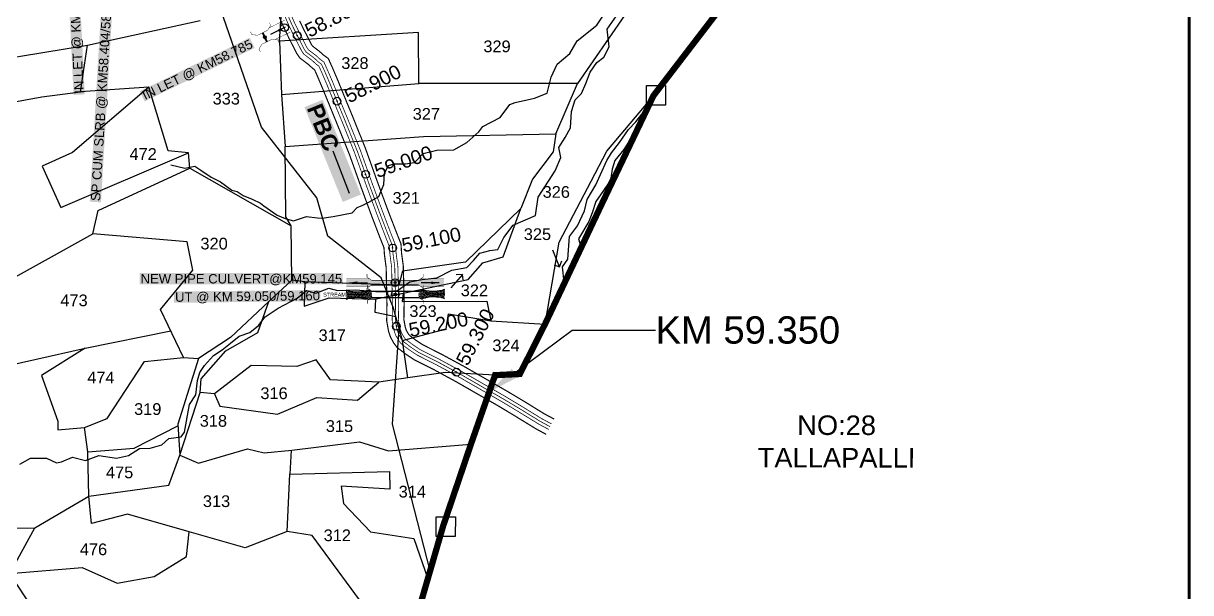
# Model space of a CAD drawing. Header units: inches. Extents: x 213671 to 217429, y 1587875 to 1592833.
# Drawn here: x 215934 to 217429, y 1589266 to 1589995 of the extents above; entities that cross this region are included whole.
import ezdxf
from ezdxf import colors
from ezdxf.entities.mleader import LeaderData, LeaderLine
from ezdxf.enums import TextEntityAlignment as Align
from ezdxf.math import Vec2, Vec3

# ---------------------------------------------------------------- set-up
doc = ezdxf.new("R2010")
doc.units = ezdxf.units.IN
doc.header["$LTSCALE"] = 15
doc.header["$MEASUREMENT"] = 0
doc.header["$PDMODE"] = 32
doc.header["$PDSIZE"] = 10
for name, pattern in [('ACAD_ISO02W100', [15, 12, -3]), ('DASHED2', [0.375, 0.25, -0.125]), ('HIDDEN2', [0.1875, 0.125, -0.0625])]:
    doc.linetypes.add(name, pattern=pattern)
for name, color, linetype in [('BOUNDRY STONES', 240, 'Continuous'), ('CANAL1', 7, 'Continuous'), ('CSMark', 72, 'Continuous'), ('DIMENSION', 1, 'Continuous'), ('PAPER SIZE', 5, 'Continuous'), ('PLOTS', 7, 'Continuous'), ('PLOTS NO', 7, 'Continuous'), ('ROADS', 1, 'Continuous'), ('STREAMS', 4, 'Continuous'), ('STRUCTURE', 5, 'Continuous'), ('text1', 7, 'Continuous'), ('text2', 7, 'Continuous'), ('VILLAGE BOUNDRY', 5, 'Continuous'), ('VILLAGE STONES', 240, 'Continuous')]:
    doc.layers.add(name, color=color, linetype=linetype)
doc.styles.get("Standard").update_dxf_attribs({"font": 'arial.ttf'})
doc.dimstyles.get("Standard").update_dxf_attribs({"dimtxt": 0.18, "dimasz": 0.18, "dimexe": 0.18, "dimexo": 0.0625, "dimgap": 0.09, "dimtad": 0, "dimtih": 1, "dimtoh": 1, "dimdec": 4, "dimzin": 0, "dimdsep": 46, "dimtxsty": 'Standard', "dimcen": 0.09, "dimadec": 0, "dimazin": 0, "dimtfac": 1, "dimtdec": 4, "dimtofl": 0, "dimtmove": 0, "dimatfit": 3, "dimfxl": 1, "dimtolj": 1, "dimtzin": 0, "dimarcsym": 0})

# ---------------------------------------------------------------- blocks, each defined once
blk = doc.blocks.new('gfgfdgfdgdfg')
at = {"layer": 'PLOTS NO', "color": 0}
for points in [[(19741.3, 7371.2), (19732, 7370.5), (19732.1, 7359.5)], [(19732, 7370.5), (19753.7, 7348.9)]]:
    blk.add_lwpolyline(points, dxfattribs=at)
blk = doc.blocks.new('OT')
at = {"layer": 'STRUCTURE', "color": 190}
for points, const_width in [([(769751.4, 1706595.8), (769729.4, 1706595.8)], 0.5), ([(769775.2, 1706601.8), (769775.2, 1706597.8), (769769.2, 1706593.8), (769761.8, 1706593.8), (769754.4, 1706593.8), (769748.4, 1706597.8), (769748.4, 1706601.8)], 0.5), ([(769761.8, 1706593.8), (769761.8, 1706581)], 2.5), ([(769751.4, 1706579), (769729.4, 1706579)], 0.5), ([(769748.4, 1706573), (769748.4, 1706577), (769754.4, 1706581), (769761.8, 1706581), (769761.8, 1706581), (769761.8, 1706581), (769769.2, 1706581), (769775.2, 1706577), (769775.2, 1706573)], 0.5)]:
    blk.add_lwpolyline(points, dxfattribs=dict(at, const_width=const_width))
at = {"layer": 'STRUCTURE', "color": 0}
blk.add_circle((769761.8, 1706587.4), 1.87, dxfattribs=at)
blk.add_leader([(769732.6, 1706587.4), (769753.8, 1706587.4)], dimstyle='Standard', override={"dimasz": 10, "dimgap": 0.09, "dimtad": 0}, dxfattribs=at)
blk = doc.blocks.new('UT')
at = {"layer": 'STRUCTURE'}
h = blk.add_hatch(dxfattribs=at)
h.set_pattern_fill('DASH', color=150, scale=8, angle=-39.6278, style=0)
h.set_pattern_definition([(320.372247933, (-4370.464, -6260.8811), (1.40800153113, 0.132407282), [1, -1])])
h.paths.add_polyline_path([(765163, 1700681.9), (765165.6, 1700680.6), (765167.2, 1700680.3), (765169.1, 1700680), (765172.4, 1700679.6), (765176.4, 1700679.3), (765179.5, 1700679.5), (765183.1, 1700679.9), (765187.7, 1700680.9), (765188.9, 1700681.2), (765193.1, 1700682.2), (765196.1, 1700680.2), (765196.1, 1700672.2), (765193.1, 1700670.2), (765190.5, 1700670.8), (765188.1, 1700671.3), (765185.5, 1700671.8), (765183.6, 1700672.1), (765181, 1700672.5), (765180.3, 1700672.5), (765178.5, 1700672.6), (765176.7, 1700672.6), (765174.6, 1700672.5), (765172.5, 1700672.3), (765170.4, 1700672), (765168.5, 1700671.7), (765166.1, 1700671.2), (765165, 1700670.8), (765163, 1700669.7)])
h.paths.add_polyline_path([(765259.1, 1700682.2), (765256.1, 1700680.2), (765256.1, 1700672.2), (765259.1, 1700670.2), (765261.9, 1700671), (765264.4, 1700671.6), (765266.4, 1700672), (765269.1, 1700672.5), (765272.7, 1700673), (765276.1, 1700673.1), (765278.6, 1700672.9), (765281.2, 1700672.7), (765283.9, 1700672.3), (765286.4, 1700671.9), (765288, 1700671.3), (765289.2, 1700670.6), (765289.1, 1700682.7), (765287.6, 1700681.8), (765285.7, 1700681.2), (765283, 1700680.7), (765281.2, 1700680.4), (765276.7, 1700679.9), (765272.7, 1700679.9), (765268.7, 1700680.3), (765264.8, 1700681), (765261.2, 1700681.7)])
at = {"layer": 'STRUCTURE', "color": 150, "const_width": 0.628}
for points in [[(765190.1, 1700688.2), (765190.1, 1700684.2), (765196.1, 1700680.2), (765256.1, 1700680.2), (765262.1, 1700684.2), (765262.1, 1700688.2)], [(765190.1, 1700664.2), (765190.1, 1700668.2), (765196.1, 1700672.2), (765256.1, 1700672.2), (765262.1, 1700668.2), (765262.1, 1700664.2)]]:
    blk.add_lwpolyline(points, dxfattribs=at)
at = {"layer": 'STRUCTURE', "color": 150}
for points in [[(765196.1, 1700680.2), (765256.1, 1700680.2)], [(765196.1, 1700672.2), (765256.1, 1700672.2)], [(765196.1, 1700672.2), (765256.1, 1700672.2)]]:
    blk.add_lwpolyline(points, dxfattribs=at)
at = {"layer": 'STRUCTURE', "color": 0}
blk.add_circle((765226.1, 1700676.2), 1.89, dxfattribs=at)
at = {"layer": 'STRUCTURE', "color": 150}
for points in [[(765163, 1700681.9), (765164.4, 1700681.1), (765167.9, 1700680.2), (765171.2, 1700679.8), (765176.1, 1700679.4), (765184.7, 1700680.3), (765193.1, 1700682.2)], [(765289.1, 1700682.7), (765287.8, 1700681.9), (765284.3, 1700680.9), (765280.9, 1700680.4), (765276.1, 1700679.8), (765267.4, 1700680.5), (765259.1, 1700682.2)], [(765163, 1700669.7), (765164.3, 1700670.6), (765167.8, 1700671.6), (765171.2, 1700672.1), (765176, 1700672.6), (765184.7, 1700672), (765193.1, 1700670.2)], [(765289.2, 1700670.6), (765287.8, 1700671.4), (765284.2, 1700672.3), (765280.9, 1700672.7), (765276.1, 1700673.1), (765267.4, 1700672.2), (765259.1, 1700670.2)]]:
    blk.add_spline(points, degree=3, dxfattribs=at)
at = {"layer": 'STRUCTURE', "color": 0}
blk.add_text('STREAM', height=5, dxfattribs=at).set_placement((765148.2, 1700675.8), align=Align.MIDDLE_CENTER)
for points in [[(765190.9, 1700676), (765164.2, 1700675.8)], [(765289.3, 1700676.7), (765265.4, 1700676.4)]]:
    blk.add_leader(points, dimstyle='Standard', override={"dimasz": 10, "dimgap": 0.09, "dimtad": 0}, dxfattribs=at)
blk = doc.blocks.new('SLB')
at = {"layer": 'STRUCTURE'}
h = blk.add_hatch(dxfattribs=at)
h.set_pattern_fill('DOTS', color=6, scale=20, angle=320.3722, style=0)
h.set_pattern_definition([(320.372247934, (-159.4327, -72.9564), (1.2786241598, 0.5641323054), [0, -1.25])])
h.paths.add_polyline_path([(769699.5, 1706871.1), (769699.5, 1706861.1), (769729.1, 1706861.1), (769732.1, 1706863.1), (769792.1, 1706863.1), (769795.1, 1706861.1), (769824.7, 1706861.1), (769824.7, 1706871.1), (769795.1, 1706871.1), (769792.1, 1706869.1), (769732.1, 1706869.1), (769729.1, 1706871.1)])
at = {"layer": 'STRUCTURE', "color": 6, "const_width": 0.628}
for points in [[(769726.1, 1706877.1), (769726.1, 1706873.1), (769732.1, 1706869.1), (769792.1, 1706869.1), (769798.1, 1706873.1), (769798.1, 1706877.1)], [(769726.1, 1706855.1), (769726.1, 1706859.1), (769732.1, 1706863.1), (769792.1, 1706863.1), (769798.1, 1706859.1), (769798.1, 1706855.1)]]:
    blk.add_lwpolyline(points, dxfattribs=at)
at = {"layer": 'STRUCTURE', "color": 6, "linetype": 'ACAD_ISO02W100', "ltscale": 0.5, "const_width": 0.5}
for points in [[(769699.5, 1706871.1), (769729.1, 1706871.1)], [(769699.5, 1706861.1), (769729.1, 1706861.1)], [(769795.1, 1706871.1), (769824.7, 1706871.1)], [(769795.1, 1706861.1), (769824.7, 1706861.1)]]:
    blk.add_lwpolyline(points, dxfattribs=at)
at = {"layer": 'STRUCTURE', "color": 6}
blk.add_lwpolyline([(769732.1, 1706863.1), (769792.1, 1706863.1)], dxfattribs=at)
blk.add_lwpolyline([(769732.1, 1706863.1), (769792.1, 1706863.1)], dxfattribs=at)
at = {"layer": 'STRUCTURE', "color": 0}
blk.add_circle((769762.1, 1706866.1), 1.24, dxfattribs=at)
for points in [[(769703.8, 1706866), (769726.7, 1706866)], [(769818.6, 1706865.8), (769795.7, 1706865.8)]]:
    blk.add_leader(points, dimstyle='Standard', override={"dimasz": 10, "dimgap": 0.09, "dimtad": 0}, dxfattribs=at)
blk = doc.blocks.new('PBC')
at = {"layer": 'STRUCTURE', "color": 5, "insert": (13.6, 8.7), "char_height": 30, "width": 181.057, "attachment_point": 1, "rotation": 325.6347, "bg_fill": 1, "box_fill_scale": 1.1, "bg_fill_color": 7, "bg_fill_true_color": 16777215, "bg_fill_transparency": 0}
blk.add_mtext('{\\fArial|b1|i0|c0|p34;\\C256;PBC}', dxfattribs=at)
at = {"layer": 'PAPER SIZE'}
blk.add_leader([(148.6, -102.5), (80.6, -54.7)], dimstyle='Standard', override={"dimasz": 40, "dimgap": 0.09, "dimtad": 0, "dimtfill": 2, "dimtfillclr": 5}, dxfattribs=at)

msp = doc.modelspace()

# ---------------------------------------------------------------- linework, layer by layer
at = {"layer": 'BOUNDRY STONES'}
for points in [[(216732.2, 1589915.5), (216756.8, 1589915.5), (216756.8, 1589890.4), (216732.1, 1589890.4)], [(216462.9, 1589362.8), (216487.5, 1589362.8), (216487.4, 1589337.7), (216462.8, 1589337.7)]]:
    msp.add_lwpolyline(points, close=True, dxfattribs=at)
at = {"layer": 'CANAL1', "color": 200, "ltscale": 4, "const_width": 1.5}
for points in [[(216259.9, 1590008), (216267.9, 1589989.3), (216274.2, 1589976.5), (216278.9, 1589967.2), (216284.2, 1589956.9), (216288.2, 1589950.9), (216295.6, 1589945.3), (216299.3, 1589942.5), (216304.5, 1589937.7), (216307, 1589935.9), (216310, 1589929.3), (216316.6, 1589913.7), (216327, 1589888.3), (216334.7, 1589869.4), (216351.6, 1589827.7), (216367.2, 1589783.9), (216380.4, 1589748), (216390.4, 1589721.9), (216396, 1589707.8), (216396.6, 1589698.9), (216398.8, 1589682.3), (216399.8, 1589635.4), (216399.5, 1589614), (216401.8, 1589600.9), (216404.5, 1589593), (216408.5, 1589585.7), (216412.9, 1589579.9), (216423.6, 1589571.7), (216434.7, 1589564.3), (216458.8, 1589552.2), (216488.4, 1589536.1), (216543.5, 1589504.5), (216565.2, 1589491.4), (216590.8, 1589475.7), (216603.7, 1589468.7)], [(216287.9, 1589998.4), (216293.8, 1589986.3), (216298.5, 1589977.3), (216303.2, 1589968), (216304.4, 1589966.2), (216308.8, 1589962.8), (216313.3, 1589959.4), (216318.5, 1589954.7), (216324.7, 1589950.2), (216330.1, 1589938.1), (216336.9, 1589922.2), (216347.3, 1589896.6), (216355.1, 1589877.7), (216372.1, 1589835.5), (216387.9, 1589791.4), (216401, 1589755.8), (216411, 1589729.9), (216417.8, 1589712.6), (216418.5, 1589701.1), (216420.8, 1589684), (216421.8, 1589635.5), (216421.5, 1589615.8), (216423.2, 1589606.4), (216424.7, 1589601.9), (216427, 1589597.7), (216428.6, 1589595.6), (216436.4, 1589589.6), (216445.8, 1589583.4), (216469, 1589571.7), (216499.1, 1589555.4), (216554.7, 1589523.4), (216576.6, 1589510.3), (216601.7, 1589494.8), (216613.9, 1589488.3)]]:
    msp.add_lwpolyline(points, dxfattribs=at)
at = {"layer": 'CANAL1', "color": 5, "ltscale": 4, "const_width": 1}
for points in [[(216266.4, 1590010.7), (216274.3, 1589992.2), (216280.4, 1589979.6), (216285.2, 1589970.4), (216290.3, 1589960.4), (216293.3, 1589955.8), (216299.8, 1589950.9), (216303.8, 1589947.9), (216309, 1589943.1), (216312.6, 1589940.4), (216316.4, 1589932.1), (216323.1, 1589916.4), (216333.4, 1589890.9), (216341.2, 1589872.1), (216358.1, 1589830.1), (216373.8, 1589786.3), (216387, 1589750.5), (216397, 1589724.4), (216402.9, 1589709.3), (216403.6, 1589699.6), (216405.8, 1589682.9), (216406.6, 1589647.9), (216406.8, 1589635.4), (216406.5, 1589614.6), (216408.6, 1589602.6), (216410.9, 1589595.9), (216414.4, 1589589.5), (216417.9, 1589584.9), (216427.7, 1589577.4), (216438.2, 1589570.4), (216462, 1589558.4), (216491.8, 1589542.3), (216547.1, 1589510.5), (216568.8, 1589497.4), (216594.3, 1589481.8), (216607, 1589475)], [(216273.7, 1590013.9), (216281.6, 1589995.5), (216287.6, 1589983.2), (216292.3, 1589974.1), (216297.2, 1589964.4), (216299.3, 1589961.3), (216304.6, 1589957.3), (216308.9, 1589954.1), (216314.1, 1589949.3), (216319.1, 1589945.6), (216323.7, 1589935.3), (216330.5, 1589919.5), (216340.8, 1589893.9), (216348.6, 1589875.1), (216365.6, 1589833), (216381.3, 1589789), (216394.5, 1589753.3), (216404.4, 1589727.3), (216410.8, 1589711.1), (216411.6, 1589700.4), (216413.8, 1589683.5), (216414.6, 1589648.1), (216414.8, 1589635.4), (216414.5, 1589615.2), (216416.4, 1589604.6), (216418.3, 1589599.1), (216421.1, 1589593.9), (216423.6, 1589590.6), (216432.4, 1589583.9), (216442.2, 1589577.3), (216465.7, 1589565.5), (216495.7, 1589549.2), (216551.1, 1589517.4), (216572.9, 1589504.3), (216598.2, 1589488.7), (216610.6, 1589482.1)]]:
    msp.add_lwpolyline(points, dxfattribs=at)
at = {"layer": 'CANAL1', "color": 1, "linetype": 'HIDDEN2', "ltscale": 4, "const_width": 1}
msp.add_lwpolyline([(216270, 1590012.3), (216277.9, 1589993.8), (216284, 1589981.4), (216288.7, 1589972.3), (216293.7, 1589962.4), (216296.3, 1589958.5), (216302.2, 1589954.1), (216306.3, 1589951), (216311.5, 1589946.2), (216315.8, 1589943), (216320.1, 1589933.7), (216326.8, 1589918), (216337.1, 1589892.4), (216344.9, 1589873.6), (216361.8, 1589831.6), (216377.5, 1589787.7), (216390.7, 1589751.9), (216400.7, 1589725.9), (216406.9, 1589710.2), (216407.6, 1589700), (216409.8, 1589683.2), (216410.6, 1589648), (216410.8, 1589635.4), (216410.5, 1589614.9), (216412.5, 1589603.6), (216414.6, 1589597.5), (216417.7, 1589591.7), (216420.8, 1589587.7), (216430, 1589580.6), (216440.2, 1589573.8), (216463.9, 1589562), (216493.7, 1589545.8), (216549.1, 1589513.9), (216570.9, 1589500.9), (216596.2, 1589485.3), (216608.8, 1589478.5)], dxfattribs=at)
at = {"layer": 'PLOTS'}
for points in [[(216724.1, 1590034.6), (216643.7, 1589918), (216440.5, 1589918.3), (216440.1, 1589983.5), (216262.2, 1589972.6), (216264.2, 1590003.4)], [(216147.5, 1589809.8), (216145.7, 1589829.5), (216119.5, 1589832.1), (216094.7, 1589913.6), (216007.2, 1589907.6), (216016.2, 1589967.4), (216160.6, 1589998.8)], [(216262.2, 1589972.6), (216264.6, 1589904.2), (216440.5, 1589918.3)], [(215755.3, 1589949.8), (215791.4, 1589955), (215873.4, 1589943), (215930.3, 1589953.1), (216016.2, 1589967.4)], [(215748.4, 1589924.5), (215790.4, 1589922.7), (215811, 1589856.8), (215846.5, 1589858.6), (215862, 1589883.4), (215957.6, 1589901.3), (216007.2, 1589907.6)], [(216094.7, 1589913.6), (215997, 1589829.9), (215958.1, 1589812.3), (215982, 1589759.5), (216145.7, 1589829.5)], [(216264.6, 1589904.2), (216269.4, 1589837.4), (216446.8, 1589850.3), (216616.3, 1589853.7), (216643.7, 1589918)], [(216420.4, 1589649.5), (216419.1, 1589638.9), (216527.7, 1589639.4), (216532.9, 1589614.2), (216602.3, 1589609.9), (216620.2, 1589714.7), (216661.2, 1589793.1), (216681.4, 1589831.5), (216741.2, 1589902.6)], [(216616.3, 1589853.7), (216612.8, 1589830.6), (216586.1, 1589795.7), (216571.3, 1589758), (216500.3, 1589689.4), (216419.8, 1589677.6), (216415.1, 1589660), (216294.7, 1589664.2), (216277.8, 1589666.4), (216277.2, 1589735.7), (216270.2, 1589747.2), (216269.4, 1589837.4)], [(216139.2, 1589567.3), (216109.8, 1589628.5), (216151, 1589679), (216143.9, 1589715.5), (216023, 1589725.5), (216030.1, 1589755.5), (216147.5, 1589809.8), (216277.2, 1589735.7)], [(215636.8, 1589799.5), (215758, 1589755.8), (215879.1, 1589741.5), (215893.5, 1589654), (216023, 1589725.5)], [(216294.7, 1589664.2), (216293.7, 1589633), (216326, 1589643.8), (216384.1, 1589641.9), (216420.4, 1589649.5), (216503.8, 1589667.1), (216522.5, 1589688.5), (216548.6, 1589696), (216571.3, 1589758)], [(216426.5, 1589541.1), (216389.2, 1589535.7), (216327.6, 1589538.4), (216309.1, 1589564.3), (216284.2, 1589555.6), (216225.8, 1589556.9), (216178.9, 1589520.7), (216160.4, 1589522.1), (216161.8, 1589539.7), (216193.6, 1589575.8), (216234.3, 1589599.1), (216248.5, 1589638.8), (216277.8, 1589666.4)], [(215893.5, 1589654), (215795.1, 1589616.6), (215794.3, 1589566), (215886.3, 1589603.8), (215883.7, 1589550), (216013.4, 1589579.3), (216122.8, 1589601.4)], [(216248.5, 1589638.8), (216199.6, 1589592.8), (216158.4, 1589565.9), (216131.8, 1589481.7), (216134.7, 1589442.2), (216160.4, 1589522.1)], [(216419.6, 1589589), (216411.1, 1589619.4), (216384.9, 1589624.9), (216385.4, 1589641.8)], [(216538.3, 1589544.5), (216474.7, 1589548.1), (216426.5, 1589541.1), (216419.6, 1589589), (216475.7, 1589604), (216478.7, 1589622.9), (216532.9, 1589614.2)], [(216013.4, 1589579.3), (215957.4, 1589544), (215978.4, 1589485.4), (215978.4, 1589474.4), (216012.3, 1589477.4)], [(216016.8, 1589446.4), (216012.3, 1589477.4), (216041.5, 1589488.8), (216089.1, 1589561.9), (216139.2, 1589567.3), (216158.4, 1589565.9)], [(216178.9, 1589520.7), (216185.7, 1589504.6), (216259.7, 1589494.5), (216310.1, 1589515.8), (216362.2, 1589512.3), (216389.2, 1589535.7)], [(215830.1, 1589499.4), (215833.2, 1589346.7), (215948.7, 1589349.1), (216018.1, 1589389.3)], [(216018.1, 1589389.3), (216016.8, 1589446.4), (216076, 1589450.9), (216132, 1589479.4)], [(216134.7, 1589442.2), (216158.2, 1589431.7), (216221, 1589450), (216242.5, 1589445), (216278.1, 1589448.4), (216364.5, 1589459.2), (216401.7, 1589447.7), (216507.4, 1589456.1)], [(216272, 1589344.4), (216218.3, 1589323.5), (216146.4, 1589343.9), (216067.6, 1589366.3), (216021.5, 1589354.6), (216018.1, 1589389.3), (216120.2, 1589403.7), (216134.7, 1589442.2)], [(216277, 1589448.3), (216275.3, 1589417.7), (216402.9, 1589420.9), (216403.5, 1589398.4), (216341.3, 1589402.1), (216344, 1589380.1), (216378.6, 1589344), (216434.3, 1589335.2), (216452.1, 1589283.4)], [(216430.7, 1589231.6), (216381.5, 1589233.9), (216304, 1589339.1), (216272, 1589344.4), (216275.3, 1589417.7)], [(215550.6, 1589189.9), (215602.3, 1589180), (215634.5, 1589152.9), (215699.9, 1589100.1), (215762.2, 1589024.8), (215703, 1589127.2), (215696.4, 1589146), (216016.3, 1589140.8), (216016.4, 1589148.3), (215968.3, 1589211.8), (215916.9, 1589290.2), (215948.7, 1589349.1)], [(215916.9, 1589290.2), (216009.5, 1589297.9), (216054.4, 1589278.2), (216101.5, 1589286.5), (216143.2, 1589312.3), (216146.4, 1589343.9)]]:
    msp.add_lwpolyline(points, dxfattribs=at)
at = {"layer": 'ROADS'}
msp.add_lwpolyline([(216455, 1589293.7), (216407, 1589481.8), (216415.3, 1589604.2), (216407.8, 1589631.6), (216392.4, 1589669.2), (216324.2, 1589722.5), (216309.9, 1589771.5), (216239.3, 1589862.2), (216178.7, 1590036.3), (216176.4, 1590151), (216168, 1590281), (216160, 1590329.6), (216170.3, 1590360.8), (216214.1, 1590372), (216233, 1590376.9), (216233.3, 1590510.9), (216168.7, 1590514.9), (216153.6, 1590628)], dxfattribs=at)
at = {"layer": 'STREAMS'}
for points in [[(216122.9, 1589814), (216141, 1589809.9), (216153.5, 1589812.4), (216161.3, 1589807.1), (216174.7, 1589798), (216186.6, 1589792.1), (216201.3, 1589781.6), (216207.9, 1589779.8), (216215.5, 1589774.7), (216227.3, 1589769.8), (216237.8, 1589764.8), (216242.3, 1589761.3), (216259.2, 1589749.4), (216269.6, 1589745.3), (216279.9, 1589742.2), (216296.9, 1589747.8), (216310.7, 1589746.2), (216316.3, 1589745.5), (216330.7, 1589747.7), (216355.2, 1589752.4), (216361.5, 1589759.3), (216368.1, 1589762.1), (216376.8, 1589766.1), (216389.4, 1589773.6), (216395.7, 1589788.7), (216396.6, 1589803.4), (216402, 1589813.1), (216408.9, 1589815.3), (216423.6, 1589815.2), (216434.9, 1589817.1), (216446.2, 1589828.7), (216463.8, 1589832.7), (216485.4, 1589833), (216502, 1589842.4), (216517.5, 1589856.1), (216522.8, 1589862.9), (216544.8, 1589874.5), (216557.3, 1589891.4), (216563.9, 1589893.9), (216588.7, 1589899.5), (216605, 1589906), (216610.1, 1589926.1), (216617.9, 1589943), (216634.2, 1589956.8), (216643.4, 1589972.7), (216668.8, 1589993), (216685.5, 1590017.6)], [(215929.4, 1589430.4), (215943.4, 1589438.3), (215963.6, 1589438.2), (215976.7, 1589432.1), (215983.1, 1589433.3), (215997.1, 1589439.4), (216013.6, 1589435.1), (216030.7, 1589441.8), (216053.3, 1589438.1), (216068.6, 1589441.7), (216082.9, 1589450.5), (216096.6, 1589450.8), (216111.6, 1589455.4), (216120.5, 1589463.3), (216136.3, 1589465.7), (216140.6, 1589471.5), (216147, 1589507), (216154.9, 1589519.2), (216157.1, 1589537.5), (216160.1, 1589547.9), (216166.3, 1589556.7), (216177.6, 1589569.8), (216188.6, 1589576.8), (216199.3, 1589585.6), (216210.6, 1589594.4), (216224.3, 1589599.3), (216235.3, 1589608.1), (216243.9, 1589619.1), (216260.4, 1589630.4), (216284.8, 1589643.1), (216296.7, 1589652.9), (216308.9, 1589649.5), (216325.4, 1589655.9), (216336.4, 1589653.1), (216359.8, 1589653.8), (216385.4, 1589651.7), (216402.2, 1589651.6), (216413.2, 1589653.1), (216429.3, 1589664.1), (216444.9, 1589667.1), (216463.8, 1589669.2), (216483.1, 1589679), (216502, 1589682.6), (216510.6, 1589691.4), (216518.8, 1589700.9), (216531.6, 1589704.2), (216542, 1589705.7), (216549.4, 1589720.9), (216561.3, 1589736.5), (216590, 1589748.9), (216593.4, 1589772.7), (216615.1, 1589806.1), (216622.5, 1589823.5), (216619.8, 1589836), (216628, 1589849.1), (216635.1, 1589861.6), (216636, 1589882.3), (216640.9, 1589897.2), (216648.9, 1589905.2), (216654.4, 1589918), (216660.2, 1589932.9), (216668.7, 1589945.1), (216677.6, 1589952.1), (216684.3, 1589965.2), (216682, 1589987.7), (216693.9, 1590005)], [(216626.7, 1589663.5), (216624.8, 1589683.4), (216631.5, 1589693), (216633.5, 1589722.3), (216643.7, 1589736), (216652.8, 1589755.1), (216656.3, 1589769.7), (216667.2, 1589788.2), (216673.5, 1589801.7), (216681.3, 1589819.4), (216687.5, 1589829.2), (216697.9, 1589842.7), (216709.3, 1589859.4), (216718.4, 1589868.9), (216735.8, 1589891)], [(216718.8, 1589855.8), (216711.3, 1589846.5), (216703.1, 1589833.6), (216691.9, 1589819.4), (216688.2, 1589808.4), (216686.7, 1589796.8), (216683.4, 1589790.3), (216677.2, 1589780.9), (216667.3, 1589766.8), (216662.5, 1589752.6), (216658.4, 1589741.2), (216645.3, 1589719.1), (216648.7, 1589708.1)]]:
    msp.add_lwpolyline(points, dxfattribs=at)
at = {"layer": 'text2'}
for p in [(216268.6, 1589989.8), (216410.2, 1589663.1), (216410.6, 1589648)]:
    msp.add_point(p, dxfattribs=at)
at = {"layer": 'text2', "color": 3, "linetype": 'Continuous'}
for p in [(216284.9, 1589979.6), (216335.9, 1589895.5), (216372.5, 1589801.8), (216407.1, 1589707.5), (216411.9, 1589607.2), (216488.9, 1589548.4)]:
    msp.add_point(p, dxfattribs=at)
at = {"layer": 'VILLAGE BOUNDRY', "const_width": 3.74}
msp.add_lwpolyline([(213672.8, 1592453.9), (217427.4, 1592453.9), (217427.4, 1587877.2), (213672.8, 1587877.2)], close=True, dxfattribs=at)
at = {"layer": 'VILLAGE BOUNDRY', "linetype": 'DASHED2', "ltscale": 8, "const_width": 8}
msp.add_lwpolyline([(216846.7, 1590040.2), (216741.2, 1589902.6), (216675.2, 1589764.3), (216602.3, 1589609.9), (216570, 1589546), (216538.3, 1589544.5), (216507.4, 1589456.1), (216471.8, 1589351.3), (216438.3, 1589236)], dxfattribs=at)

# ---------------------------------------------------------------- block references
at = {"layer": 'PAPER SIZE', "xscale": 0.7, "yscale": 0.7, "zscale": 0.7, "rotation": 326.3711376792506}
msp.add_blockref('PBC', (216305, 1589894.8), dxfattribs=at)
at = {"layer": 'STRUCTURE', "color": 0, "rotation": 205.9732156061361}
msp.add_blockref('OT', (160856.8, 3461315.5), dxfattribs=at)
at = {"layer": 'STRUCTURE', "color": 0}
for name, p in [('SLB', (-553351.9, -117203)), ('UT', (-548815.5, -111028.2))]:
    msp.add_blockref(name, p, dxfattribs=at)
at = {"layer": 'text1'}
for p, xscale, yscale, zscale, rotation in [((232375.8, 1588975.6), 0.7487261496026492, 0.7487261496026492, 0.7487261496026492, 156.9451484746999), ((210021.1, 1604053.7), 0.7487261496026493, 0.7487261496026493, 0.7487261496026493, 273.7599561525483)]:
    msp.add_blockref('gfgfdgfdgdfg', p, dxfattribs=dict(at, xscale=xscale, yscale=yscale, zscale=zscale, rotation=rotation))

# ---------------------------------------------------------------- texts
at = {"layer": 'CSMark', "color": 1}
for s, rotation, p in [('58.800', 26.8787, (216296.5, 1589984.7)), ('58.900', 26.8787, (216347.4, 1589900.6)), ('59.000', 19.3113, (216384.6, 1589805.4)), ('59.100', 11.3422, (216418.9, 1589710.6)), ('59.300', 62.8043, (216495.3, 1589559.3)), ('59.200', 11.3422, (216428, 1589602))]:
    msp.add_text(s, height=18, rotation=rotation, dxfattribs=at).set_placement(p, align=Align.MIDDLE_LEFT)
at = {"layer": 'DIMENSION', "insert": (216975.8, 1589492.9), "char_height": 25, "width": 543.3, "attachment_point": 2, "rotation": 359.9114}
msp.add_mtext('NO:28\\PTALLAPALLI', dxfattribs=at)
at = {"layer": 'PLOTS NO'}
for s, p in [('329', (216523.3, 1589958.3)), ('328', (216341.3, 1589936.9)), ('333', (216176.5, 1589891.3)), ('327', (216432.8, 1589871.8)), ('472', (216070, 1589820.4)), ('321', (216407, 1589764.1)), ('326', (216599.2, 1589771.8)), ('320', (216160.9, 1589705.6)), ('325', (216575.1, 1589717.7)), ('322', (216494.3, 1589645.7)), ('473', (215981.5, 1589632.9)), ('323', (216428.5, 1589619.1)), ('317', (216312.2, 1589588.2)), ('324', (216534.8, 1589575.2)), ('474', (216015.9, 1589534.1)), ('316', (216237.7, 1589513.9)), ('319', (216075.9, 1589493.6)), ('318', (216160, 1589478.5)), ('315', (216321.5, 1589471.8)), ('475', (216039.9, 1589412.5)), ('313', (216164, 1589375.6)), ('314', (216414.8, 1589387.8)), ('312', (216318.7, 1589331.9)), ('476', (216006.4, 1589313.9))]:
    msp.add_text(s, height=15, rotation=359.9114, dxfattribs=at).set_placement(p)
at = {"layer": 'STRUCTURE', "color": 5, "char_height": 12, "attachment_point": 1, "bg_fill": 1, "box_fill_scale": 1.1, "bg_fill_color": 7, "bg_fill_true_color": 16777215, "bg_fill_transparency": 0}
for s, insert, width, rotation in [('IN LET @ KM58.457', (215999.5, 1589904.8), 154.278, 92.8331), ('SP CUM SLRB @ KM58.404/58.504', (216020.4, 1589767.9), 271.643, 86.6419), ('IN LET @ KM58.785', (216084.7, 1589907.6), 154.368, 25.9732), ('UT @ KM 59.050/59.160', (216128.3, 1589650.5), 185.007, 0.6176)]:
    msp.add_mtext(s, dxfattribs=dict(at, insert=insert, width=width, rotation=rotation))
at = {"layer": 'STRUCTURE', "color": 5, "insert": (216084.2, 1589674), "char_height": 12, "width": 257.76, "attachment_point": 1, "bg_fill": 1, "box_fill_scale": 1.1, "bg_fill_color": 7, "bg_fill_true_color": 16777215, "bg_fill_transparency": 0}
msp.add_mtext('NEW PIPE CULVERT@KM59.145', dxfattribs=at)

# ---------------------------------------------------------------- leaders
at = {"layer": 'VILLAGE STONES', "color": 1}
ml = msp.add_multileader_mtext('Standard', dxfattribs=at)
ml.set_content('KM 59.350', color=1)
ml.set_leader_properties()
ml.build(insert=Vec2(0, 0))
ml.multileader.update_dxf_attribs({"dogleg_length": 0.36, "arrow_head_size": 40})
ctx = ml.context
ctx.base_point, ctx.char_height, ctx.arrow_head_size, ctx.landing_gap_size, ctx.plane_origin = Vec3(216743.9, 1589602.1), 35, 40, 0.09, Vec3(218383.1, 1590473.3)
notes = []
notes.append((ctx, [(0, (1, 1, 0), (216636.9, 1589602.1), (1, 0), 107, [(0, [(216531.7, 1589523.5)], 0, [])])]))
ctx.mtext.insert, ctx.mtext.flow_direction = Vec3(216743.9, 1589619.9), 5
for ctx, leaders in notes:
    for number, flags, end, landing, length, lines in leaders:
        leader = LeaderData()
        leader.index, (leader.has_last_leader_line, leader.has_dogleg_vector, leader.attachment_direction) = number, flags
        leader.last_leader_point, leader.dogleg_vector, leader.dogleg_length = Vec3(end), Vec3(landing), length
        for number, points, colour, breaks in lines:
            line = LeaderLine()
            line.index, line.vertices, line.color, line.breaks = number, Vec3.list(points), colors.encode_raw_color(colour), breaks
            leader.lines.append(line)
        ctx.leaders.append(leader)

doc.saveas('drawing.dxf')
